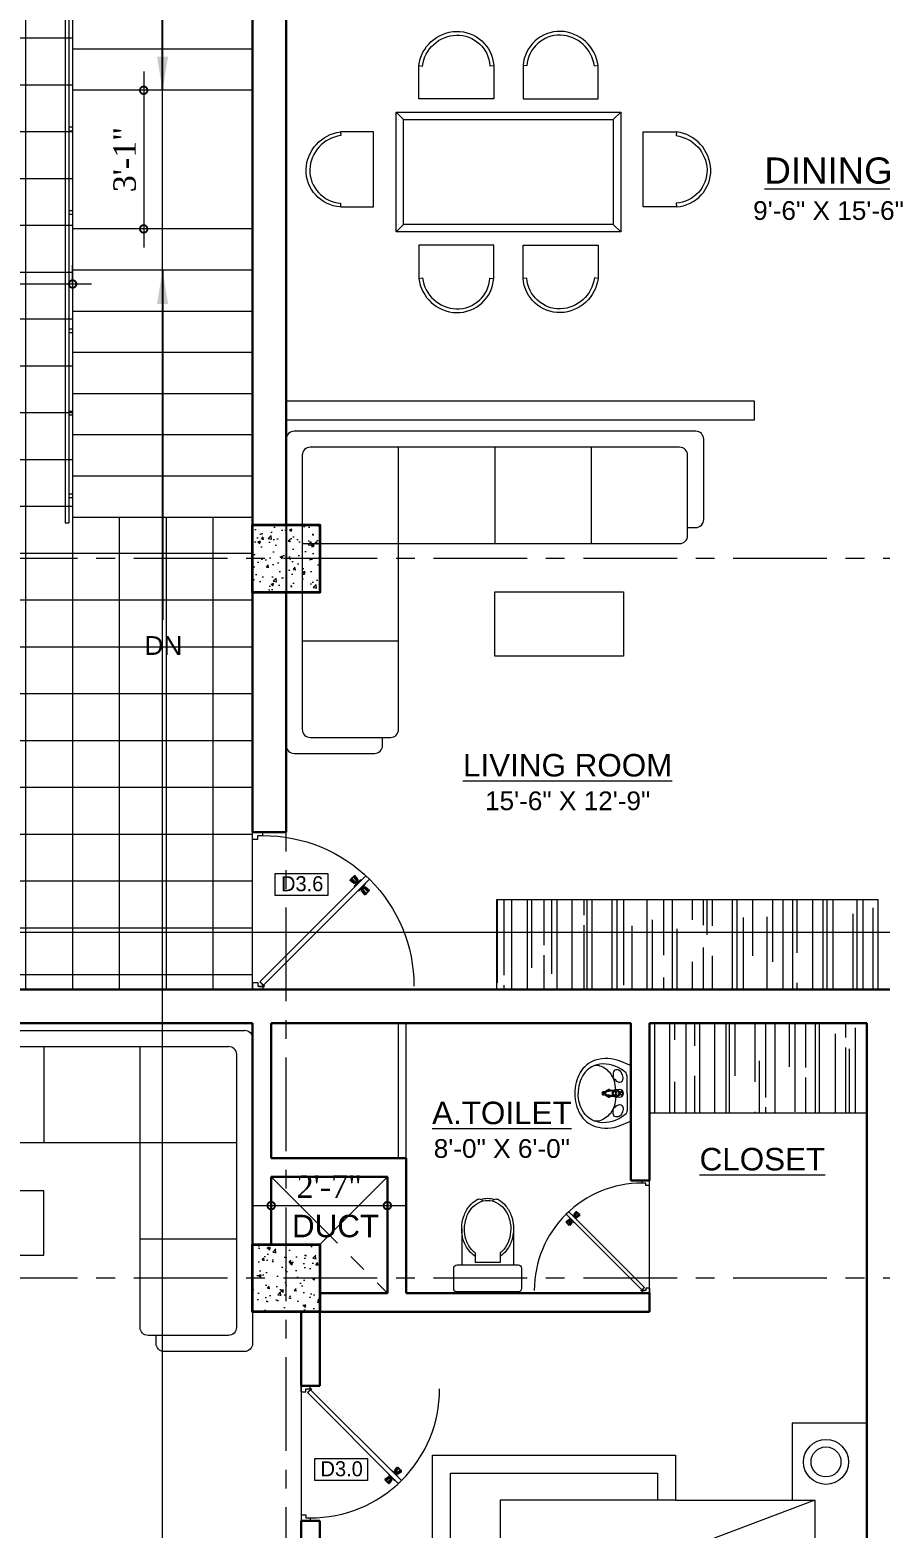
# Model space of a CAD drawing. Header units: inches. Extents: x 5223 to 201172, y -52570 to -12314.
# Drawn here: x 200140.9 to 200367.8, y -51947.7 to -51547.9 of the extents above; entities that cross this region are included whole.
import ezdxf

# ---------------------------------------------------------------- set-up
doc = ezdxf.new("R2010")
doc.units = ezdxf.units.IN
doc.header["$LTSCALE"] = 20
doc.header["$MEASUREMENT"] = 0
doc.header["$PDMODE"] = 98
doc.linetypes.add('CENTER', pattern=[2, 1.25, -0.25, 0.25, -0.25])
for name, color, linetype, lineweight in [('A FURNITURE', 43, 'Continuous', 5), ('CL', 252, 'CENTER', 5), ('column', 1, 'Continuous', 35), ('D-DIM', 5, 'Continuous', 13), ('Dim', 7, 'Continuous', 9), ('Dimention', 77, 'Continuous', 9), ('door', 103, 'Continuous', 9), ('ELE 0.9', 252, 'Continuous', 9), ('FIXT', 34, 'Continuous', 5), ('fur', 44, 'Continuous', 5), ('FURNI', 24, 'Continuous', 5), ('furniture', 32, 'Continuous', 5), ('ha', 253, 'Continuous', 5), ('hatch tile', 253, 'Continuous', 0), ('Hatrch', 8, 'Continuous', 0), ('PUERTAS', 7, 'Continuous', 13), ('railings', 153, 'Continuous', 9), ('stairs', 6, 'Continuous', 9), ('T-TEXT', 7, 'Continuous', 13), ('text', 247, 'Continuous', 13), ('Wall', 7, 'Continuous', 30), ('window', 150, 'Continuous', 13)]:
    doc.layers.add(name, color=color, linetype=linetype, lineweight=lineweight)
doc.styles.add('ARIAL', font='romans.shx')
doc.styles.get("Standard").update_dxf_attribs({"font": 'ARIALN.TTF'})
doc.styles.add('Times', font='times.ttf')
doc.dimstyles.new('D100', dxfattribs={"dimtxt": 8, "dimasz": 9, "dimexe": 5, "dimexo": 5, "dimgap": 2, "dimtad": 1, "dimdec": 0, "dimzin": 3, "dimdsep": 46, "dimlunit": 4, "dimtxsty": 'Times', "dimblk": 'DOTSMALL', "dimcen": 0.09, "dimdle": 5, "dimaunit": 1, "dimadec": 3, "dimazin": 0, "dimtfac": 1, "dimtdec": 0, "dimtix": 1, "dimtofl": 0, "dimtmove": 1, "dimatfit": 0, "dimfxl": 1, "dimtolj": 1, "dimtzin": 0, "dimarcsym": 0})
doc.dimstyles.get("Standard").update_dxf_attribs({"dimtxt": 12, "dimasz": 9, "dimexe": 6, "dimexo": 12, "dimgap": 0.09, "dimtad": 0, "dimdec": 0, "dimzin": 0, "dimdsep": 46, "dimlunit": 4, "dimtxsty": 'Standard', "dimcen": 3, "dimadec": 0, "dimazin": 0, "dimtfac": 1, "dimtdec": 0, "dimtofl": 0, "dimtmove": 0, "dimatfit": 3, "dimfxl": 1, "dimtolj": 1, "dimtzin": 0, "dimarcsym": 0})

# ---------------------------------------------------------------- blocks, each defined once
blk = doc.blocks.new('COL')
at = {"layer": 'ELE 0.9'}
h = blk.add_hatch(dxfattribs=at)
h.set_pattern_fill('AR-CONC', color=256, style=0)
h.set_pattern_definition([(50, (0, 0), (7.17260183, -0.62752135), [0.75, -8.25]), (355, (0, 0), (-1.38751334, 7.52192134), [0.6, -6.6]), (100.4514, (0.598, -0.052), (5.78509382, 6.89439542), [0.6374019, -7.01142112]), (46.1842, (0, 2), (10.6724105, -1.65519014), [1.125, -12.375]), (96.6356, (0.889, 1.862), (9.34662706, 9.7411787), [0.9561029, -10.51713]), (351.1842, (0, 2), (9.34661945, 9.741186), [0.9, -9.9]), (21, (1, 1.5), (5.96907052, -4.0261889), [0.75, -8.25]), (326, (1, 1.5), (2.43315332, 7.25150045), [0.6, -6.6]), (71.4514, (1.4974, 1.1645), (8.4022263, 3.22530497), [0.6374019, -7.01142112]), (37.5, (0, 0), (0.121598553, 3.32893854), [0, -6.52, 0, -6.7, 0, -6.625]), (7.5, (0, 0), (2.630695374, 3.94411712), [0, -3.82, 0, -6.37, 0, -2.525]), (327.5, (-2.23, 0), (5.33822436, -0.225548717), [0, -2.5, 0, -7.8, 0, -10.35]), (317.5, (-3.23, 0), (5.8318617, 1.00104982), [0, -3.25, 0, -5.18, 0, -7.35])])
h.paths.add_polyline_path([(151149.68, -27522.26), (151149.68, -27540.26), (151167.68, -27540.26), (151167.68, -27522.26)])
at = {"layer": 'column'}
blk.add_lwpolyline([(151149.68, -27522.26), (151167.68, -27522.26), (151167.68, -27540.26)], dxfattribs=at)
blk.add_lwpolyline([(151149.68, -27522.26), (151167.68, -27522.26), (151167.68, -27540.26), (151149.68, -27540.26)], close=True, dxfattribs=at)
blk = doc.blocks.new('2ft6in')
at = {"layer": 'PUERTAS', "color": 8}
for p, q in [((18.81, 20.78), (18.04, 21.4)), ((18.86, 20.83), (18.08, 21.46)), ((18.95, 20.92), (18.2, 21.58)), ((18.44, 21.9), (18.31, 21.77)), ((19.07, 21.03), (18.34, 21.72)), ((18.44, 21.9), (18.56, 22.02)), ((18.58, 22.01), (18.56, 22.02)), ((19.3, 21.26), (18.61, 22)), ((19.42, 21.38), (18.75, 22.14)), ((19.51, 21.48), (18.88, 22.26)), ((18.91, 20.27), (19.19, 20.69)), ((19.55, 21.53), (18.93, 22.3)), ((19.13, 20.8), (19.03, 20.9)), ((19.15, 20.82), (19.05, 20.92)), ((19.09, 20.44), (19.25, 20.76)), ((19.19, 20.87), (19.1, 20.96)), ((19.25, 20.93), (19.16, 21.02)), ((19.28, 20.63), (19.32, 20.83)), ((19.4, 21.08), (19.31, 21.17)), ((19.47, 21.15), (19.38, 21.24)), ((19.43, 20.78), (19.4, 20.9)), ((19.51, 21.19), (19.42, 21.28)), ((19.55, 20.91), (19.43, 20.94)), ((19.53, 21.21), (19.44, 21.3)), ((19.7, 21.06), (19.51, 21.01)), ((19.89, 21.24), (19.58, 21.08)), ((20.07, 21.42), (19.64, 21.15)), ((20.21, 20), (20.33, 19.97)), ((20.33, 20.13), (20.36, 20.01)), ((20.48, 20.28), (20.44, 20.08)), ((20.67, 20.47), (20.51, 20.15)), ((20.85, 20.64), (20.57, 20.22)), ((20.57, 20.04), (20.66, 19.95)), ((20.61, 20.09), (20.7, 19.99)), ((20.63, 20.11), (20.72, 20.01)), ((20.81, 19.99), (21.56, 19.33)), ((20.9, 20.08), (21.68, 19.45)), ((20.95, 20.13), (21.72, 19.51)), ((19.69, 19.49), (20.12, 19.76)), ((19.87, 19.67), (20.18, 19.83)), ((20.06, 19.85), (20.25, 19.9)), ((20.21, 19.38), (20.83, 18.61)), ((20.23, 19.7), (20.32, 19.61)), ((20.25, 19.72), (20.34, 19.63)), ((20.25, 19.43), (20.88, 18.65)), ((20.29, 19.76), (20.38, 19.67)), ((20.34, 19.53), (21, 18.77)), ((20.36, 19.83), (20.45, 19.74)), ((20.46, 19.64), (21.14, 18.91)), ((20.5, 19.98), (20.6, 19.89)), ((20.69, 19.87), (21.42, 19.19)), ((21.32, 19.01), (21.2, 18.89)), ((21.32, 19.01), (21.44, 19.14)), ((21.43, 19.15), (21.44, 19.14)), ((0, 0), (30, 0))]:
    blk.add_line(p, q, dxfattribs=at)
at = {"layer": 'PUERTAS', "color": 1}
for p, q in [((18.06, 21.44), (18.48, 21.86)), ((18.74, 20.79), (18.06, 21.34)), ((18.08, 21.51), (18.45, 21.88)), ((18.11, 21.49), (18.08, 21.51)), ((18.82, 22.25), (18.45, 21.88)), ((18.9, 22.28), (18.48, 21.86)), ((18.84, 22.23), (18.82, 22.25)), ((18.83, 20.8), (19.18, 21.15)), ((18.84, 20.21), (19.1, 20.6)), ((18.85, 20.11), (18.84, 20.12)), ((18.92, 20.89), (18.93, 20.88)), ((19.54, 21.59), (18.99, 22.27)), ((19.02, 20.88), (19.24, 21.1)), ((19.12, 20.8), (19.03, 20.89)), ((19.1, 20.7), (19.11, 20.69)), ((19.1, 20.6), (19.1, 20.6)), ((19.11, 20.79), (19.33, 21.01)), ((19.54, 21.5), (19.18, 21.15)), ((19.45, 21.31), (19.24, 21.1)), ((19.55, 21.22), (19.33, 21.01)), ((19.45, 21.41), (19.45, 21.41)), ((19.54, 21.22), (19.45, 21.31)), ((19.64, 21.23), (19.64, 21.23)), ((19.74, 21.24), (19.73, 21.23)), ((20.12, 21.49), (19.74, 21.24)), ((20.22, 21.48), (20.22, 21.49)), ((20.65, 20.12), (20.43, 19.9)), ((20.74, 20.03), (20.52, 19.81)), ((20.93, 20.11), (20.57, 19.76)), ((20.64, 20.11), (20.73, 20.02)), ((20.66, 20.31), (20.65, 20.31)), ((20.65, 20.21), (20.65, 20.22)), ((20.91, 20.7), (20.66, 20.31)), ((20.84, 20.02), (20.83, 20.03)), ((20.91, 20.8), (20.91, 20.79)), ((21.02, 20.12), (21.7, 19.57)), ((19.53, 19.43), (19.54, 19.42)), ((19.64, 19.42), (20.02, 19.67)), ((20.02, 19.67), (20.03, 19.68)), ((20.12, 19.68), (20.12, 19.68)), ((20.21, 19.69), (20.43, 19.9)), ((20.22, 19.41), (20.57, 19.76)), ((20.22, 19.69), (20.31, 19.6)), ((20.22, 19.32), (20.76, 18.64)), ((20.31, 19.6), (20.52, 19.81)), ((20.31, 19.5), (20.31, 19.5)), ((20.86, 18.63), (21.28, 19.05)), ((20.91, 18.68), (20.94, 18.66)), ((20.94, 18.66), (21.31, 19.03)), ((21.7, 19.47), (21.28, 19.05)), ((21.67, 19.4), (21.31, 19.03)), ((21.65, 19.42), (21.67, 19.4))]:
    blk.add_line(p, q, dxfattribs=at)
at = {"layer": 'PUERTAS', "color": 2}
for p, q in [((18.33, 21.76), (18.31, 21.77)), ((21.71, 21.6), (21.02, 22.28)), ((21.18, 18.9), (21.2, 18.89))]:
    blk.add_line(p, q, dxfattribs=at)
at = {"layer": 'PUERTAS', "color": 1}
for centre, start, end in [((18.78, 20.84), 231.0764, 315), ((18.89, 20.16), 135, 225), ((18.94, 22.23), 38.9236, 135), ((18.97, 20.93), 225, 315), ((19.16, 20.74), 135, 219.7428), ((19.06, 20.65), 315, 39.7428), ((19.4, 21.36), 315, 45), ((19.49, 21.55), 315, 38.9236), ((19.6, 21.18), 50.2572, 135), ((19.68, 21.28), 230.2572, 315), ((20.17, 21.44), 45, 135), ((20.7, 20.26), 135, 219.7428), ((20.6, 20.17), 315, 39.7428), ((20.78, 19.98), 45, 135), ((20.87, 20.75), 315, 45), ((20.98, 20.07), 51.0764, 135), ((19.59, 19.47), 225, 315), ((20.07, 19.63), 50.2572, 135), ((20.16, 19.73), 230.2572, 315), ((20.27, 19.36), 135, 218.9236), ((20.35, 19.55), 135, 225), ((20.82, 18.68), 218.9236, 315), ((21.65, 19.52), 315, 51.0764)]:
    blk.add_arc(centre, 0.0667, start, end, dxfattribs=at)
at = {"layer": 'window'}
for p, q in [((0.84, 2.1), (21.02, 22.28)), ((21.71, 21.6), (1.47, 1.37)), ((0, 2), (0, 0)), ((0.6, 2), (0, 2)), ((1.33, 0), (0, 0)), ((0.6, 1.26), (0.6, 2.04)), ((0.67, 1.26), (0.6, 1.26)), ((0.67, 1.26), (0.67, 2.01)), ((0.67, 1), (0.67, 1.26)), ((1.33, 1), (0.67, 1)), ((1.31, 1.53), (0.79, 2.06)), ((1.36, 1.58), (0.81, 2.12)), ((1.36, 1.58), (1.31, 1.53)), ((1.47, 1.37), (1.31, 1.53)), ((1.33, 0), (1.33, 1)), ((28.67, 0), (28.67, 1)), ((28.67, 1), (29.33, 1)), ((28.67, 0), (30, 0)), ((29.33, 1), (29.33, 2)), ((29.33, 2), (30, 2)), ((30, 0), (30, 2))]:
    blk.add_line(p, q, dxfattribs=at)
for radius in [0.129, 0.0627]:
    blk.add_circle((0.68, 2.14), radius, dxfattribs=at)
blk.add_arc((0.68, 2.14), 28.65, 359.7285, 90.0333, dxfattribs=at)
blk = doc.blocks.new('*U14')
at = {"color": 3}
blk.add_blockref('2ft6in', (0, 0), dxfattribs=at)
blk = doc.blocks.new('*U21')
at = {"layer": 'PUERTAS', "color": 2}
for p, q in [((1.17, 2.94), (29.43, 31.2)), ((30.39, 30.24), (2.06, 1.92)), ((25.66, 30.46), (25.64, 30.48)), ((30.39, 30.24), (29.43, 31.2)), ((29.65, 26.47), (29.67, 26.45)), ((0, 2.8), (0, 0)), ((0.84, 2.8), (0, 2.8)), ((1.87, 0), (0, 0)), ((0.84, 1.77), (0.84, 2.85)), ((0.93, 1.77), (0.84, 1.77)), ((0.93, 1.77), (0.93, 2.81)), ((0.93, 1.4), (0.93, 1.77)), ((1.87, 1.4), (0.93, 1.4)), ((1.84, 2.14), (1.1, 2.88)), ((1.9, 2.21), (1.14, 2.97)), ((1.9, 2.21), (1.84, 2.14)), ((2.06, 1.92), (1.84, 2.14)), ((1.87, 0), (1.87, 1.4)), ((40.13, 0), (40.13, 1.4)), ((40.13, 1.4), (41.07, 1.4)), ((40.13, 0), (42, 0)), ((41.07, 1.4), (41.07, 2.8)), ((41.07, 2.8), (42, 2.8)), ((42, 0), (42, 2.8))]:
    blk.add_line(p, q, dxfattribs=at)
at = {"layer": 'PUERTAS', "color": 8}
for p, q in [((26.33, 29.09), (25.25, 29.96)), ((26.4, 29.16), (25.31, 30.04)), ((26.53, 29.29), (25.48, 30.21)), ((25.81, 30.65), (25.64, 30.48)), ((26.69, 29.45), (25.67, 30.41)), ((25.81, 30.65), (25.99, 30.83)), ((26.01, 30.81), (25.99, 30.83)), ((27.02, 29.77), (26.06, 30.79)), ((27.18, 29.94), (26.26, 30.99)), ((27.31, 30.07), (26.43, 31.16)), ((26.48, 28.37), (26.86, 28.97)), ((27.37, 30.14), (26.5, 31.21)), ((26.78, 29.12), (26.65, 29.25)), ((26.8, 29.15), (26.67, 29.28)), ((26.72, 28.62), (26.95, 29.06)), ((26.86, 29.21), (26.73, 29.34)), ((26.96, 29.3), (26.83, 29.43)), ((26.99, 28.89), (27.05, 29.16)), ((27.16, 29.51), (27.03, 29.64)), ((27.26, 29.6), (27.13, 29.73)), ((27.2, 29.09), (27.15, 29.26)), ((27.32, 29.66), (27.18, 29.79)), ((27.37, 29.27), (27.2, 29.31)), ((27.34, 29.69), (27.21, 29.82)), ((27.58, 29.48), (27.31, 29.42)), ((27.84, 29.74), (27.41, 29.52)), ((28.09, 29.99), (27.5, 29.61)), ((28.29, 28), (28.46, 27.96)), ((28.46, 28.18), (28.51, 28.01)), ((28.67, 28.39), (28.61, 28.12)), ((28.94, 28.65), (28.71, 28.21)), ((29.18, 28.9), (28.8, 28.3)), ((28.8, 28.06), (28.93, 27.93)), ((28.86, 28.12), (28.99, 27.99)), ((28.88, 28.15), (29.01, 28.02)), ((29.13, 27.99), (30.18, 27.06)), ((29.26, 28.12), (30.35, 27.23)), ((29.33, 28.18), (30.41, 27.31)), ((27.57, 27.28), (28.17, 27.67)), ((27.82, 27.53), (28.25, 27.76)), ((28.08, 27.79), (28.35, 27.86)), ((28.29, 27.14), (29.16, 26.06)), ((28.32, 27.58), (28.45, 27.45)), ((28.35, 27.61), (28.48, 27.48)), ((28.35, 27.21), (29.23, 26.11)), ((28.41, 27.67), (28.54, 27.54)), ((28.48, 27.34), (29.4, 26.28)), ((28.5, 27.76), (28.63, 27.63)), ((28.64, 27.5), (29.6, 26.48)), ((28.7, 27.97), (28.83, 27.84)), ((28.96, 27.82), (29.99, 26.87)), ((29.85, 26.62), (29.67, 26.45)), ((29.85, 26.62), (30.02, 26.79)), ((30, 26.81), (30.02, 26.79)), ((0, 0), (42, 0))]:
    blk.add_line(p, q, dxfattribs=at)
at = {"layer": 'PUERTAS', "color": 1}
for p, q in [((25.28, 30.01), (25.87, 30.6)), ((26.24, 29.11), (25.29, 29.88)), ((25.32, 30.12), (25.83, 30.63)), ((25.35, 30.09), (25.32, 30.12)), ((26.35, 31.15), (25.83, 30.63)), ((26.45, 31.19), (25.87, 30.6)), ((26.38, 31.12), (26.35, 31.15)), ((26.36, 29.12), (26.86, 29.61)), ((26.38, 28.3), (26.74, 28.84)), ((26.39, 28.15), (26.38, 28.16)), ((26.49, 29.24), (26.5, 29.24)), ((27.36, 30.23), (26.59, 31.18)), ((26.63, 29.24), (26.93, 29.54)), ((26.77, 29.11), (26.64, 29.24)), ((26.74, 28.84), (26.75, 28.84)), ((26.75, 29.1), (27.06, 29.41)), ((26.75, 28.97), (26.75, 28.97)), ((27.35, 30.11), (26.86, 29.61)), ((27.23, 29.84), (26.93, 29.54)), ((27.37, 29.71), (27.06, 29.41)), ((27.22, 29.98), (27.23, 29.97)), ((27.35, 29.7), (27.22, 29.83)), ((27.49, 29.72), (27.5, 29.72)), ((27.63, 29.73), (27.62, 29.72)), ((28.17, 30.09), (27.63, 29.73)), ((28.31, 30.08), (28.3, 30.09)), ((28.91, 28.17), (28.6, 27.87)), ((29.03, 28.04), (28.73, 27.74)), ((29.3, 28.16), (28.8, 27.66)), ((28.89, 28.16), (29.02, 28.03)), ((28.91, 28.3), (28.91, 28.3)), ((29.28, 28.98), (28.92, 28.44)), ((28.92, 28.44), (28.92, 28.43)), ((29.17, 28.03), (29.16, 28.04)), ((29.27, 29.12), (29.28, 29.11)), ((29.42, 28.16), (30.37, 27.4)), ((27.35, 27.2), (27.36, 27.19)), ((27.49, 27.19), (28.03, 27.54)), ((28.03, 27.54), (28.04, 27.55)), ((28.17, 27.55), (28.16, 27.56)), ((28.29, 27.56), (28.6, 27.87)), ((28.3, 27.04), (29.07, 26.09)), ((28.31, 27.17), (28.8, 27.66)), ((28.31, 27.57), (28.44, 27.44)), ((28.43, 27.43), (28.73, 27.74)), ((28.44, 27.3), (28.43, 27.3)), ((29.21, 26.09), (29.79, 26.67)), ((29.28, 26.16), (29.31, 26.12)), ((29.31, 26.12), (29.83, 26.64)), ((30.38, 27.26), (29.79, 26.67)), ((30.34, 27.15), (29.83, 26.64)), ((30.31, 27.19), (30.34, 27.15))]:
    blk.add_line(p, q, dxfattribs=at)
at = {"layer": 'PUERTAS', "color": 2}
for radius in [0.181, 0.0878]:
    blk.add_circle((0.96, 2.99), radius, dxfattribs=at)
at = {"layer": 'PUERTAS', "color": 8}
blk.add_arc((0.96, 2.99), 40.11, 359.7285, 90.0333, dxfattribs=at)
at = {"layer": 'PUERTAS', "color": 1}
for centre, start, end in [((26.3, 29.18), 231.0764, 315), ((26.45, 28.23), 135, 225), ((26.52, 31.12), 38.9236, 135), ((26.56, 29.3), 225, 315), ((26.82, 29.03), 135, 219.7428), ((26.68, 28.91), 315, 39.7428), ((27.16, 29.91), 315, 45), ((27.29, 30.17), 315, 38.9236), ((27.43, 29.65), 50.2572, 135), ((27.56, 29.79), 230.2572, 315), ((28.24, 30.02), 45, 135), ((28.98, 28.36), 135, 219.7428), ((28.84, 28.24), 315, 39.7428), ((29.1, 27.97), 45, 135), ((29.21, 29.04), 315, 45), ((29.37, 28.09), 51.0764, 135), ((27.42, 27.25), 225, 315), ((28.1, 27.49), 50.2572, 135), ((28.23, 27.63), 230.2572, 315), ((28.38, 27.1), 135, 218.9236), ((28.5, 27.37), 135, 225), ((29.14, 26.15), 218.9236, 315), ((30.31, 27.33), 315, 51.0764)]:
    blk.add_arc(centre, 0.0933, start, end, dxfattribs=at)
blk = doc.blocks.new('g.doi1600x2100')
for points in [[(821.9, -498.2), (1288.3, -498.2), (1290.1, 0), (-1290.1, 0), (-1290.1, -498.2), (-778.1, -498.2)], [(-778.1, -1278.2), (-778.1, -348.2), (17.9, -2448.2), (821.9, -348.2), (821.9, -1278.2)], [(-778.1, -348.2), (821.9, -348.2)], [(-778.1, -2448.2), (821.9, -2448.2)]]:
    blk.add_lwpolyline(points)
for points in [[(821.9, -1948.2), (821.9, -1278.2), (1121.9, -1278.2), (1121.9, -2898.2), (-1078.1, -2898.2), (-1078.1, -1278.2), (-778.1, -1278.2), (-778.1, -2448.2), (-453.1, -2448.2), (821.9, -2448.2)], [(821.9, -1948.2), (821.9, -1398.2), (1001.9, -1398.2), (1001.9, -2778.2), (-958.1, -2778.2), (-958.1, -1398.2), (-778.1, -1398.2), (-778.1, -2448.2), (821.9, -2448.2)]]:
    blk.add_lwpolyline(points, close=True)
for centre, radius in [((-1032.1, -273.2), 150), ((-1032.1, -273.2), 100), ((1067.9, -273.2), 150), ((1067.9, -273.2), 100)]:
    blk.add_circle(centre, radius)
blk = doc.blocks.new('TOILTK')
for p, q in [((8.98, 0), (-8.98, 0)), ((-9.98, -1), (-9.98, -6.99)), ((9.98, -6.99), (9.98, -1)), ((-8.98, -7.99), (8.98, -7.99)), ((-7.6, -18.64), (-7.6, -7.99)), ((3.7, -8.66), (-3.7, -8.66)), ((-3.7, -11.49), (-3.7, -8.66)), ((3.7, -11.49), (3.7, -8.66)), ((7.6, -18.64), (7.6, -7.99)), ((-3.25, -27.09), (-3.07, -27.19)), ((3.25, -27.09), (3.07, -27.19))]:
    blk.add_line(p, q)
for points in [[(-3.7, -10.49, 0.072335), (-5.38, -12.03, 0.089665), (-7.16, -15.27, 0.09785), (-7.6, -18.64, 0.081351), (-7, -22.31, 0.089665), (-5.38, -25.26, 0.095836), (-3.07, -27.19, 0.079312)], [(-3.7, -11.49, 0.055189), (-4.81, -12.59, 0.089411), (-6.41, -15.51, 0.097396), (-6.8, -18.54, 0.080942), (-6.26, -21.84, 0.089411), (-4.81, -24.49, 0.104746), (-2.53, -26.34, 0.118951), (0, -26.95, 0.118951), (2.53, -26.34, 0.104746), (4.81, -24.49, 0.089411), (6.26, -21.84, 0.080942), (6.8, -18.54, 0.080942), (6.26, -15.25, 0.089411), (4.81, -12.59, 0.055189), (3.7, -11.49, 0.118951)], [(3.25, -27.09, 0.089115), (5.38, -25.26, 0.089665), (7, -22.31, 0.081351), (7.6, -18.64, 0.081351), (7, -14.98, 0.089665), (5.38, -12.03, 0.072335), (3.7, -10.49, 0.118397)], [(-1.93, -27.21, 0.085299), (0, -27.55, 0.085299), (1.93, -27.21, 0.003669)]]:
    blk.add_lwpolyline(points, format="xyb")
for centre, radius, start, end in [((-8.98, -1), 1, 90, 180), ((8.98, -1), 1, 0, 90), ((-8.98, -6.99), 1, 180, 270), ((8.98, -6.99), 1, 270, 0), ((-2.48, -26.19), 1.16, 239.4682, 330.9911), ((2.48, -26.19), 1.16, 209.0089, 300.5318)]:
    blk.add_arc(centre, radius, start, end)
blk = doc.blocks.new('E')
at = {"layer": 'fur'}
for p, q in [((-50734.79, -225247.83), (-50734.79, -225247.24)), ((-50734.79, -225249.87), (-50734.79, -225249.26))]:
    blk.add_line(p, q, dxfattribs=at)
blk.add_lwpolyline([(-50724.63, -225248.55, -0.136997), (-50726.19, -225254.7, -0.186769), (-50730.71, -225258.35, -0.175283), (-50738.11, -225258.08), (-50740.91, -225256.94, -0.305773), (-50741.21, -225256.51), (-50741.21, -225248.55), (-50741.21, -225240.59, -0.305773), (-50740.91, -225240.16), (-50738.11, -225239.02, -0.175283), (-50730.71, -225238.75, -0.186769), (-50726.19, -225242.4, -0.136997)], format="xyb", close=True, dxfattribs=at)
for points in [[(-50740.17, -225248.55), (-50740.17, -225243.81, -0.123005), (-50739.85, -225242.51, -0.188998), (-50732.94, -225239.84, -0.253182), (-50727.17, -225243, -0.15566), (-50725.67, -225248.55, -0.992442)], [(-50736.13, -225244.33), (-50736.39, -225244.24, -0.109697), (-50737.32, -225245.07, -0.323693), (-50738.63, -225244.92, -0.126322), (-50738.92, -225244.49, -0.134788), (-50738.96, -225243.82, -0.061666), (-50738.47, -225242.39, -0.216659), (-50737.53, -225241.62, -0.086919), (-50736.79, -225241.55, -0.280276), (-50736.19, -225241.99, -0.116579), (-50736.01, -225243.06, -0.023936), (-50736.09, -225243.75), (-50735.89, -225243.78)], [(-50736.78, -225247.54, -0.063766), (-50736.26, -225244.68, -0.149285), (-50734.03, -225241.47, -0.091017), (-50732.07, -225240.44, -0.13567), (-50730.3, -225240.38, 11.129076)], [(-50733.31, -225249), (-50733.76, -225249.07, -0.090943), (-50733.99, -225249.15), (-50735.55, -225249.37), (-50736.79, -225249.56), (-50737.97, -225249.68, -0.413838), (-50739.07, -225248.55, -0.413838), (-50737.97, -225247.42), (-50736.79, -225247.53), (-50735.55, -225247.72), (-50733.99, -225247.95, -0.090943), (-50733.76, -225248.02), (-50733.31, -225248.1, -0.482882)], [(-50736.79, -225247.53, 0.462811), (-50737.95, -225248.55, 0.462811), (-50736.79, -225249.56)], [(-50736.87, -225247.72, 0.414214), (-50737.65, -225248.55, 0.685598)], [(-50736.87, -225247.72), (-50734.11, -225248.1, -0.389882), (-50733.73, -225248.55, -1.391857)], [(-50733.76, -225249.07, 0.245866), (-50733.39, -225248.55, 0.245866), (-50733.76, -225248.02)], [(-50733.31, -225248.1), (-50733.03, -225248.13, -0.409667), (-50732.65, -225248.55, -0.409667), (-50733.03, -225248.96), (-50733.31, -225249)], [(-50733.31, -225248.1, -0.389882), (-50732.93, -225248.55, -0.230616), (-50733.08, -225248.9, -0.146126), (-50733.31, -225249)], [(-50740.17, -225248.55), (-50740.17, -225253.29, 0.123005), (-50739.85, -225254.59, 0.188998), (-50732.94, -225257.26, 0.253182), (-50727.17, -225254.1, 0.15566), (-50725.67, -225248.55, 0.992442)], [(-50736.13, -225252.76), (-50736.39, -225252.86, 0.109697), (-50737.32, -225252.03, 0.323693), (-50738.63, -225252.18, 0.126322), (-50738.92, -225252.61, 0.134788), (-50738.96, -225253.28, 0.061666), (-50738.47, -225254.71, 0.216659), (-50737.53, -225255.48, 0.086919), (-50736.79, -225255.55, 0.280276), (-50736.19, -225255.11, 0.116579), (-50736.01, -225254.04, 0.023936), (-50736.09, -225253.35), (-50735.89, -225253.32)], [(-50736.87, -225249.37, -0.414214), (-50737.65, -225248.55, -0.685598)], [(-50736.87, -225249.37), (-50734.11, -225249, 0.389882), (-50733.73, -225248.55, 1.391857)], [(-50736.78, -225249.56, 0.06387), (-50736.26, -225252.41, 0.149285), (-50734.03, -225255.63, 0.091017), (-50732.07, -225256.66, 0.13567), (-50730.3, -225256.72, -11.129076)]]:
    blk.add_lwpolyline(points, format="xyb", dxfattribs=at)
for centre, radius in [((-50738.5, -225248.55), 0.535), ((-50738.5, -225248.55), 0.334), ((-50736.38, -225248.55), 0.713), ((-50736.38, -225248.55), 0.45)]:
    blk.add_circle(centre, radius, dxfattribs=at)
for radius, start, end in [(1.12, 29.8074, 132.4144), (0.844, 49.5633, 114.0223), (1.12, 226.7931, 331.1319), (0.844, 244.4623, 311.9521)]:
    blk.add_arc((-50734.79, -225248.55), radius, start, end, dxfattribs=at)
blk = doc.blocks.new('bo salon14')
for p, q in [((-1112, 1557), (-2281, 1557)), ((501, 1557), (-1557, 1557)), ((-2336, 1502), (-2336, -612)), ((556, 946), (556, 1502)), ((-2225, 1391), (-2225, -501)), ((-1112, 1446), (-2169, 1446)), ((-1558, -501), (-1558, 1446)), ((389, 1446), (-1446, 1446)), ((-890, 1446), (-890, 779)), ((-222, 1446), (-222, 779)), ((445, 834), (445, 1391)), ((445, 890), (501, 890)), ((-2225, 779), (-1558, 779)), ((-2225, 779), (389, 779)), ((-890, 445), (0, 445)), ((-890, 0), (-890, 445)), ((0, 445), (0, 0)), ((-2225, 111), (-1558, 111)), ((0, 0), (-890, 0)), ((-2169, -556), (-1613, -556)), ((-1669, -612), (-1669, -556)), ((-2281, -667), (-1724, -667))]:
    blk.add_line(p, q)
for centre, start, end in [((-2281, 1502), 90, 180), ((501, 1502), 0, 90), ((-2169, 1391), 90, 180), ((389, 1391), 0, 90), ((501, 946), 270, 0), ((389, 834), 270, 0), ((-2169, -501), 180, 270), ((-1613, -501), 270, 0), ((-2281, -612), 180, 270), ((-1724, -612), 270, 0)]:
    blk.add_arc(centre, 55.6, start, end)
blk = doc.blocks.new('_DotSmall')
at = {"layer": 'Dimention', "color": 0, "const_width": 0.5}
blk.add_lwpolyline([(-0.0625, 0, 1), (0.0625, 0, 1)], format="xyb", close=True, dxfattribs=at)
blk = doc.blocks.new('*D52')
at = {"layer": 'Defpoints', "color": 0, "transparency": 16777216}
for p in [(200205.31, -51853.96), (200236.31, -51853.96), (200236.31, -51861.63)]:
    blk.add_point(p, dxfattribs=at)
at = {"layer": 'Dim', "color": 0, "lineweight": 5, "transparency": 16777216}
for p, q in [((200205.31, -51858.96), (200205.31, -51866.63)), ((200236.31, -51858.96), (200236.31, -51866.63)), ((200200.31, -51861.63), (200241.31, -51861.63))]:
    blk.add_line(p, q, dxfattribs=at)
at = {"layer": 'Dim', "color": 0, "lineweight": 5, "transparency": 16777216, "xscale": 4, "yscale": 4, "zscale": 4, "rotation": 180}
blk.add_blockref('_DotSmall', (200205.31, -51861.63), dxfattribs=at)
at = {"layer": 'Dim', "color": 0, "lineweight": 5, "transparency": 16777216, "xscale": 4, "yscale": 4, "zscale": 4}
blk.add_blockref('_DotSmall', (200236.31, -51861.63), dxfattribs=at)
at = {"layer": 'Dim', "color": 0, "transparency": 16777216, "insert": (200220.81, -51856.57), "char_height": 6, "attachment_point": 5, "style": 'Times'}
blk.add_mtext('\\A1;2\'-7"', dxfattribs=at)
blk = doc.blocks.new('ban6c 800x1500')
for p, q in [((-388, 2100.3), (-338, 2050.3)), ((412, 2100.3), (362, 2050.3)), ((-388, 600.3), (-338, 650.3)), ((412, 600.3), (362, 650.3))]:
    blk.add_line(p, q)
for points in [[(244.7, 2471.9, 0.400825), (-5.3, 2700.5, 0.365678), (-255.3, 2471.9)], [(-697.8, 1948.5), (-694.6, 1923.7, 0.365407), (-901.5, 1697.7, 0.400527), (-696.1, 1473.4), (-697.8, 1448.5)], [(721.7, 1948.5), (718.5, 1923.7, -0.365407), (925.4, 1697.7, -0.400527), (720, 1473.4), (721.7, 1448.5)], [(-697.8, 752.1), (-694.6, 776.9, -0.365407), (-901.5, 1002.9, -0.400527), (-696.1, 1227.2), (-697.8, 1252.1)], [(721.7, 752.1), (718.5, 776.9, 0.365407), (925.4, 1002.9, 0.400527), (720, 1227.2), (721.7, 1252.1)], [(244.7, 228.7, -0.400825), (-5.3, 0.1, -0.365678), (-255.3, 228.7)]]:
    blk.add_lwpolyline(points, format="xyb")
for points in [[(-4.5, 2675.5, -0.400527), (219.8, 2470.2), (244.7, 2471.9), (244.7, 2250.3), (-255.3, 2250.3), (-255.3, 2471.9), (-230.5, 2468.6, -0.365407)], [(-926.4, 1698.5, 0.400825), (-697.8, 1448.5), (-476.2, 1448.5), (-476.2, 1948.5), (-697.8, 1948.5, 0.365678)], [(950.4, 1698.5, -0.400825), (721.7, 1448.5), (500.2, 1448.5), (500.2, 1948.5), (721.7, 1948.5, -0.365678)], [(-926.4, 1002.1, -0.400825), (-697.8, 1252.1), (-476.2, 1252.1), (-476.2, 752.1), (-697.8, 752.1, -0.365678)], [(950.4, 1002.1, 0.400825), (721.7, 1252.1), (500.2, 1252.1), (500.2, 752.1), (721.7, 752.1, 0.365678)], [(-4.5, 25, 0.400527), (219.8, 230.4), (244.7, 228.7), (244.7, 450.3), (-255.3, 450.3), (-255.3, 228.7), (-230.5, 231.9, 0.365407)]]:
    blk.add_lwpolyline(points, format="xyb", close=True)
for points in [[(-388, 600.3), (-388, 2100.3), (412, 2100.3), (412, 600.3)], [(-338, 650.3), (-338, 2050.3), (362, 2050.3), (362, 650.3)]]:
    blk.add_lwpolyline(points, close=True)
blk = doc.blocks.new('*D53')
at = {"layer": 'Defpoints', "color": 0, "transparency": 16777216}
for p in [(200176.31, -51563.96), (200171.27, -51600.96), (200176.31, -51600.96)]:
    blk.add_point(p, dxfattribs=at)
at = {"layer": 'Dim', "color": 0, "lineweight": 5, "transparency": 16777216}
for p, q in [((200171.27, -51558.96), (200171.27, -51605.96)), ((200171.31, -51563.96), (200166.27, -51563.96)), ((200171.31, -51600.96), (200166.27, -51600.96))]:
    blk.add_line(p, q, dxfattribs=at)
at = {"layer": 'Dim', "color": 0, "lineweight": 5, "transparency": 16777216, "xscale": 4, "yscale": 4, "zscale": 4}
for p, rotation in [((200171.27, -51563.96), 90), ((200171.27, -51600.96), 270)]:
    blk.add_blockref('_DotSmall', p, dxfattribs=dict(at, rotation=rotation))
at = {"layer": 'Dim', "color": 0, "transparency": 16777216, "insert": (200166.21, -51582.46), "char_height": 6, "attachment_point": 5, "rotation": 90, "style": 'Times'}
blk.add_mtext('\\A1;3\'-1"', dxfattribs=at)
blk = doc.blocks.new('*D54')
at = {"layer": 'Defpoints', "color": 0, "transparency": 16777216}
for p in [(200152.31, -51615.66), (200096.31, -51620.21), (200152.31, -51620.21)]:
    blk.add_point(p, dxfattribs=at)
at = {"layer": 'Dim', "color": 0, "lineweight": 5, "transparency": 16777216}
for p, q in [((200096.31, -51615.66), (200096.31, -51610.66)), ((200152.31, -51615.66), (200152.31, -51610.66)), ((200091.31, -51615.66), (200157.31, -51615.66))]:
    blk.add_line(p, q, dxfattribs=at)
at = {"layer": 'Dim', "color": 0, "lineweight": 5, "transparency": 16777216, "xscale": 4, "yscale": 4, "zscale": 4, "rotation": 180}
blk.add_blockref('_DotSmall', (200096.31, -51615.66), dxfattribs=at)
at = {"layer": 'Dim', "color": 0, "lineweight": 5, "transparency": 16777216, "xscale": 4, "yscale": 4, "zscale": 4}
blk.add_blockref('_DotSmall', (200152.31, -51615.66), dxfattribs=at)
at = {"layer": 'Dim', "color": 0, "transparency": 16777216, "insert": (200124.31, -51610.61), "char_height": 6, "attachment_point": 5, "style": 'Times'}
blk.add_mtext('\\A1;4\'-8"', dxfattribs=at)
blk = doc.blocks.new('3ft')
at = {"layer": 'PUERTAS', "color": 8}
for p, q in [((22.57, 24.94), (21.65, 25.68)), ((22.63, 24.99), (21.69, 25.75)), ((22.74, 25.1), (21.84, 25.9)), ((22.13, 26.28), (21.98, 26.13)), ((22.88, 25.24), (22.01, 26.06)), ((22.13, 26.28), (22.27, 26.42)), ((22.29, 26.41), (22.27, 26.42)), ((23.16, 25.52), (22.34, 26.39)), ((23.3, 25.66), (22.5, 26.56)), ((23.41, 25.77), (22.65, 26.71)), ((22.69, 24.32), (23.02, 24.83)), ((23.46, 25.83), (22.72, 26.75)), ((22.95, 24.96), (22.84, 25.07)), ((22.98, 24.99), (22.86, 25.1)), ((23.03, 25.04), (22.91, 25.15)), ((22.91, 24.53), (23.1, 24.91)), ((23.11, 25.12), (22.99, 25.23)), ((23.13, 24.76), (23.18, 24.99)), ((23.28, 25.3), (23.17, 25.41)), ((23.36, 25.37), (23.25, 25.49)), ((23.31, 24.94), (23.28, 25.08)), ((23.41, 25.43), (23.3, 25.54)), ((23.46, 25.09), (23.32, 25.13)), ((23.44, 25.45), (23.33, 25.56)), ((23.64, 25.27), (23.41, 25.22)), ((23.87, 25.49), (23.49, 25.3)), ((24.08, 25.71), (23.57, 25.38)), ((24.25, 24), (24.39, 23.97)), ((24.4, 24.15), (24.43, 24.01)), ((24.58, 24.33), (24.52, 24.1)), ((24.8, 24.56), (24.61, 24.18)), ((25.02, 24.77), (24.68, 24.26)), ((24.68, 24.05), (24.79, 23.94)), ((24.73, 24.1), (24.85, 23.99)), ((24.76, 24.13), (24.87, 24.02)), ((24.97, 23.99), (25.87, 23.2)), ((25.08, 24.1), (26.02, 23.34)), ((25.14, 24.15), (26.06, 23.41)), ((23.63, 23.38), (24.14, 23.72)), ((23.84, 23.6), (24.22, 23.79)), ((24.07, 23.82), (24.3, 23.88)), ((24.25, 23.26), (24.99, 22.34)), ((24.27, 23.64), (24.38, 23.53)), ((24.3, 23.67), (24.41, 23.56)), ((24.3, 23.32), (25.06, 22.38)), ((24.35, 23.72), (24.46, 23.61)), ((24.41, 23.43), (25.2, 22.53)), ((24.43, 23.8), (24.54, 23.69)), ((24.55, 23.57), (25.37, 22.7)), ((24.6, 23.97), (24.72, 23.86)), ((24.83, 23.85), (25.7, 23.03)), ((25.58, 22.82), (25.43, 22.67)), ((25.58, 22.82), (25.73, 22.97)), ((25.72, 22.98), (25.73, 22.97)), ((0, 0), (36, 0))]:
    blk.add_line(p, q, dxfattribs=at)
at = {"layer": 'PUERTAS', "color": 1}
for p, q in [((21.67, 25.73), (22.17, 26.23)), ((22.49, 24.95), (21.67, 25.61)), ((21.7, 25.82), (22.14, 26.26)), ((21.73, 25.79), (21.7, 25.82)), ((22.58, 26.7), (22.14, 26.26)), ((22.67, 26.73), (22.17, 26.23)), ((22.61, 26.67), (22.58, 26.7)), ((22.6, 24.96), (23.02, 25.38)), ((22.61, 24.25), (22.92, 24.72)), ((22.62, 24.13), (22.61, 24.14)), ((22.7, 25.07), (22.71, 25.06)), ((23.45, 25.91), (22.79, 26.73)), ((22.82, 25.06), (23.08, 25.32)), ((22.94, 24.95), (22.83, 25.07)), ((22.92, 24.72), (22.92, 24.72)), ((22.93, 24.94), (23.19, 25.21)), ((22.93, 24.84), (22.93, 24.83)), ((23.44, 25.81), (23.02, 25.38)), ((23.34, 25.58), (23.08, 25.32)), ((23.46, 25.47), (23.19, 25.21)), ((23.33, 25.7), (23.34, 25.69)), ((23.45, 25.46), (23.33, 25.57)), ((23.57, 25.47), (23.57, 25.47)), ((24.15, 25.79), (23.68, 25.48)), ((23.68, 25.48), (23.68, 25.48)), ((24.27, 25.78), (24.26, 25.79)), ((24.78, 24.15), (24.51, 23.89)), ((24.89, 24.03), (24.63, 23.77)), ((25.11, 24.14), (24.69, 23.71)), ((24.77, 24.14), (24.88, 24.03)), ((24.79, 24.38), (24.78, 24.37)), ((24.78, 24.26), (24.78, 24.26)), ((25.1, 24.84), (24.79, 24.38)), ((25, 24.03), (25, 24.03)), ((25.09, 24.96), (25.1, 24.95)), ((25.22, 24.14), (26.03, 23.48)), ((23.44, 23.31), (23.45, 23.3)), ((23.56, 23.3), (24.03, 23.61)), ((24.03, 23.61), (24.03, 23.62)), ((24.14, 23.62), (24.14, 23.62)), ((24.25, 23.62), (24.51, 23.89)), ((24.26, 23.29), (24.69, 23.71)), ((24.26, 23.63), (24.37, 23.52)), ((24.26, 23.18), (24.92, 22.37)), ((24.37, 23.52), (24.63, 23.77)), ((24.37, 23.4), (24.37, 23.4)), ((25.04, 22.36), (25.54, 22.86)), ((25.1, 22.42), (25.13, 22.39)), ((25.13, 22.39), (25.57, 22.83)), ((26.04, 23.37), (25.54, 22.86)), ((26.01, 23.27), (25.57, 22.83)), ((25.98, 23.3), (26.01, 23.27))]:
    blk.add_line(p, q, dxfattribs=at)
at = {"layer": 'PUERTAS', "color": 2}
for p, q in [((21.99, 26.11), (21.98, 26.13)), ((26.05, 25.92), (25.23, 26.74)), ((25.42, 22.68), (25.43, 22.67))]:
    blk.add_line(p, q, dxfattribs=at)
at = {"layer": 'PUERTAS', "color": 1}
for centre, start, end in [((22.54, 25.01), 231.0764, 315), ((22.67, 24.2), 135, 225), ((22.73, 26.68), 38.9236, 135), ((22.77, 25.12), 225, 315), ((22.99, 24.89), 135, 219.7428), ((22.87, 24.78), 315, 39.7428), ((23.28, 25.63), 315, 45), ((23.39, 25.86), 315, 38.9236), ((23.51, 25.41), 50.2572, 135), ((23.62, 25.53), 230.2572, 315), ((24.2, 25.73), 45, 135), ((24.84, 24.31), 135, 219.7428), ((24.72, 24.21), 315, 39.7428), ((24.94, 23.98), 45, 135), ((25.04, 24.89), 315, 45), ((25.17, 24.08), 51.0764, 135), ((23.51, 23.36), 225, 315), ((24.09, 23.56), 50.2572, 135), ((24.2, 23.68), 230.2572, 315), ((24.32, 23.23), 135, 218.9236), ((24.42, 23.46), 135, 225), ((24.98, 22.42), 218.9236, 315), ((25.98, 23.42), 315, 51.0764)]:
    blk.add_arc(centre, 0.08, start, end, dxfattribs=at)
at = {"layer": 'window'}
for p, q in [((1.01, 2.52), (25.23, 26.74)), ((26.05, 25.92), (1.77, 1.64)), ((0, 2.4), (0, 0)), ((0.72, 2.4), (0, 2.4)), ((1.6, 0), (0, 0)), ((0.72, 1.52), (0.72, 2.44)), ((0.8, 1.52), (0.72, 1.52)), ((0.8, 1.52), (0.8, 2.41)), ((0.8, 1.2), (0.8, 1.52)), ((1.6, 1.2), (0.8, 1.2)), ((1.57, 1.84), (0.94, 2.47)), ((1.63, 1.89), (0.97, 2.55)), ((1.63, 1.89), (1.57, 1.84)), ((1.77, 1.64), (1.57, 1.84)), ((1.6, 0), (1.6, 1.2)), ((34.4, 0), (34.4, 1.2)), ((34.4, 1.2), (35.2, 1.2)), ((34.4, 0), (36, 0)), ((35.2, 1.2), (35.2, 2.4)), ((35.2, 2.4), (36, 2.4)), ((36, 0), (36, 2.4))]:
    blk.add_line(p, q, dxfattribs=at)
for radius in [0.155, 0.0752]:
    blk.add_circle((0.82, 2.56), radius, dxfattribs=at)
blk.add_arc((0.82, 2.56), 34.38, 359.7285, 90.0333, dxfattribs=at)
blk = doc.blocks.new('*U20')
at = {"color": 3, "xscale": -1}
blk.add_blockref('3ft', (42, 0), dxfattribs=at)

msp = doc.modelspace()

# ---------------------------------------------------------------- hatches: boundary and pattern name
at = {"layer": 'hatch tile'}
h = msp.add_hatch(dxfattribs=at)
h.set_pattern_fill('NET', color=256, scale=100, style=0)
h.set_pattern_definition([(7e-07, (3164.823, 0), (-1.5e-07, 12.5), []), (90.000001, (3164.823, 0), (-12.5, -1.5e-07), [])])
h.paths.add_polyline_path([(200087.31, -51803.96), (200087.31, -51788.61), (200014.31, -51788.61), (200014.31, -51795.96), (200014.31, -51803.96)])
h.paths.add_polyline_path([(200176.31, -51803.96), (200176.31, -51788.61), (200087.31, -51788.61), (200087.31, -51803.96)])
h.paths.add_polyline_path([(200176.31, -51788.61), (200176.31, -51803.96), (200200.31, -51803.96), (200200.31, -51788.61)])
h.paths.add_polyline_path([(200176.31, -51788.61), (200200.31, -51788.61), (200200.31, -51677.96), (200176.31, -51677.96)])
h.paths.add_polyline_path([(200200.31, -51401.26), (200176.31, -51401.25), (200176.31, -51464.39), (200200.31, -51464.96)])
h.paths.add_polyline_path([(200087.31, -51741.96), (200014.31, -51741.96), (200014.31, -51788.61), (200087.31, -51788.61)])
edge = h.paths.add_edge_path()
edge.add_line((200096.31, -51741.96), (200087.31, -51741.96))
edge.add_line((200087.31, -51741.96), (200087.31, -51788.61))
edge.add_line((200087.31, -51788.61), (200176.31, -51788.61))
edge.add_line((200176.31, -51788.61), (200176.31, -51677.96))
edge.add_line((200176.31, -51677.96), (200152.31, -51677.96))
edge.add_line((200152.31, -51677.96), (200152.31, -51475.96))
edge.add_arc((200152.16, -51469.89), 6.07, 88.6463, 271.3537, ccw=False)
edge.add_line((200152.31, -51463.83), (200176.31, -51464.39))
edge.add_line((200176.31, -51464.39), (200176.31, -51401.25))
edge.add_line((200176.31, -51401.25), (200144.31, -51401.25))
edge.add_line((200144.31, -51401.25), (200144.31, -51395.45))
edge.add_line((200144.31, -51395.45), (200096.31, -51395.45))
edge.add_line((200096.31, -51395.45), (200096.31, -51689.96))
edge.add_line((200096.31, -51689.96), (200096.31, -51741.96))
at = {"layer": 'Hatrch'}
h = msp.add_hatch(dxfattribs=at)
h.set_pattern_fill('AR-RROOF', color=256, scale=8, angle=90, style=0)
h.set_pattern_definition([(90.0000007, (12145.656, -7410.209), (-8.0000002, 17.5999999), [120, -16, 40, -8]), (90.000001, (12141.656, -7399.569), (-10.6399999, -8.00000013), [24, -2.64, 48, -6]), (90.0000007, (12138.856, -7406.209), (-5.36000051, 41.59999993), [64, -11.2, 32, -8])])
h.paths.add_polyline_path([(200265.54, -51779.96), (200265.54, -51803.96), (200367.31, -51803.96), (200367.31, -51779.96)])
h = msp.add_hatch(dxfattribs=at)
h.set_pattern_fill('AR-RROOF', color=256, scale=8, angle=90, style=0)
h.set_pattern_definition([(90.0000007, (12151.656, -7410.209), (-8.0000002, 17.5999999), [120, -16, 40, -8]), (90.000001, (12147.656, -7399.569), (-10.6399999, -8.00000013), [24, -2.64, 48, -6]), (90.0000007, (12144.856, -7406.209), (-5.36000051, 41.59999993), [64, -11.2, 32, -8])])
h.paths.add_polyline_path([(200306.31, -51812.96), (200306.31, -51836.96), (200364.31, -51836.96), (200364.31, -51812.96)])

# ---------------------------------------------------------------- linework, layer by layer
msp.add_line((200209.31, -51657.09), (200209.31, -51738.8))
at = {"layer": 'CL'}
for p, q in [((200209.29, -52287.1), (200209.29, -51212.26)), ((200713.63, -51688.96), (199441.36, -51688.96)), ((200205.31, -51853.96), (200236.31, -51884.96)), ((200218.31, -51871.96), (200236.31, -51853.96)), ((200713.63, -51880.96), (199441.36, -51880.96))]:
    msp.add_line(p, q, dxfattribs=at)
at = {"layer": 'D-DIM'}
for p, q in [((200176.31, -52320.15), (200176.31, -51176.7)), ((199413.66, -51788.61), (200765.01, -51788.61))]:
    msp.add_line(p, q, dxfattribs=at)
at = {"layer": 'ELE 0.9', "color": 1}
msp.add_lwpolyline([(200200.31, -51889.96), (200200.31, -51871.96), (200218.31, -51871.96), (200218.31, -51889.96), (200209.31, -51889.96)], close=True, dxfattribs=at)
at = {"layer": 'FIXT', "lineweight": 0}
for p, q in [((200239.31, -51848.96), (200239.31, -51812.96)), ((200241.31, -51848.96), (200241.31, -51812.96))]:
    msp.add_line(p, q, dxfattribs=at)
at = {"layer": 'FURNI'}
for p, q in [((200334.31, -51646.96), (200209.31, -51646.96)), ((200334.31, -51651.96), (200334.31, -51646.96)), ((200334.31, -51651.96), (200209.31, -51651.96))]:
    msp.add_line(p, q, dxfattribs=at)
at = {"layer": 'furniture'}
for p, q in [((200256.46, -51654.94), (200211.45, -51654.94)), ((200318.6, -51654.94), (200239.31, -51654.94)), ((200256.46, -51659.23), (200215.74, -51659.23)), ((200239.31, -51734.52), (200239.31, -51659.23)), ((200314.32, -51659.23), (200243.6, -51659.23)), ((200265.03, -51659.23), (200265.03, -51684.95)), ((200290.75, -51659.23), (200290.75, -51684.94)), ((200320.75, -51678.52), (200320.75, -51657.09)), ((200213.59, -51661.37), (200213.59, -51734.52)), ((200316.46, -51682.8), (200316.46, -51661.37)), ((200316.46, -51680.66), (200318.6, -51680.66)), ((200213.59, -51684.94), (200314.32, -51684.94)), ((200213.59, -51684.95), (200239.31, -51684.95)), ((200265.03, -51697.8), (200299.32, -51697.8)), ((200265.03, -51714.95), (200265.03, -51697.8)), ((200299.32, -51697.8), (200299.32, -51714.95)), ((200213.59, -51710.94), (200239.31, -51710.94)), ((200299.32, -51714.95), (200265.03, -51714.95)), ((200215.74, -51736.66), (200237.17, -51736.66)), ((200235.02, -51738.8), (200235.02, -51736.66)), ((200211.45, -51740.95), (200232.88, -51740.95)), ((200265.54, -51803.96), (200265.54, -51779.96)), ((200265.54, -51779.96), (200367.31, -51779.96)), ((200367.31, -51804.05), (200367.31, -51779.96)), ((200364.31, -51836.96), (200306.31, -51836.96))]:
    msp.add_line(p, q, dxfattribs=at)
for centre, start, end in [((200211.45, -51657.09), 90, 180), ((200318.6, -51657.09), 0, 90), ((200215.74, -51661.37), 90, 180), ((200314.32, -51661.37), 0, 90), ((200318.6, -51678.52), 270, 0), ((200314.32, -51682.8), 270, 0), ((200215.74, -51734.52), 180, 270), ((200237.17, -51734.52), 270, 0), ((200211.45, -51738.8), 180, 270), ((200232.88, -51738.8), 270, 0)]:
    msp.add_arc(centre, 2.14, start, end, dxfattribs=at)
at = {"layer": 'railings'}
for p, q in [((200150.31, -51475.96), (200150.31, -51679.4)), ((200151.31, -51475.96), (200151.31, -51679.4)), ((200151.31, -51573.76), (200152.31, -51573.76)), ((200151.31, -51574.76), (200152.31, -51574.76)), ((200151.31, -51596.02), (200152.31, -51596.02)), ((200151.31, -51597.02), (200152.31, -51597.02)), ((200151.31, -51627.62), (200152.31, -51627.62)), ((200151.31, -51628.62), (200152.31, -51628.62)), ((200151.31, -51649.62), (200152.31, -51649.62)), ((200151.31, -51650.62), (200152.31, -51650.62)), ((200151.31, -51671.62), (200152.31, -51671.62)), ((200151.31, -51672.62), (200152.31, -51672.62)), ((200150.31, -51679.4), (200151.31, -51679.4))]:
    msp.add_line(p, q, dxfattribs=at)
at = {"layer": 'stairs'}
for p, q in [((200152.31, -51475.96), (200152.31, -51677.96)), ((200200.31, -51552.96), (200152.31, -51552.96)), ((200200.31, -51563.96), (200152.31, -51563.96)), ((200200.31, -51600.96), (200152.31, -51600.96)), ((200200.31, -51611.96), (200152.31, -51611.96)), ((200200.31, -51622.96), (200152.31, -51622.96)), ((200200.31, -51633.96), (200152.31, -51633.96)), ((200200.31, -51644.96), (200152.31, -51644.96)), ((200200.31, -51655.96), (200152.31, -51655.96)), ((200200.31, -51666.96), (200152.31, -51666.96)), ((200200.31, -51677.96), (200152.31, -51677.96))]:
    msp.add_line(p, q, dxfattribs=at)
at = {"layer": 'T-TEXT', "lineweight": 9}
for points in [[(200220.43, -51778.85), (200206.37, -51778.85), (200206.37, -51772.96), (200220.43, -51772.96)], [(200230.97, -51935), (200216.91, -51935), (200216.91, -51929.11), (200230.97, -51929.11)]]:
    msp.add_lwpolyline(points, close=True, dxfattribs=at)
at = {"layer": 'Wall'}
for p, q in [((200200.31, -51535.34), (200200.31, -51679.96)), ((200209.31, -51535.34), (200209.31, -51679.96)), ((200200.31, -51697.96), (200200.31, -51761.96)), ((200209.31, -51697.96), (200218.31, -51697.96)), ((200209.31, -51697.96), (200209.31, -51761.96)), ((200209.31, -51761.96), (200200.31, -51761.96)), ((200200.31, -51803.96), (200056.31, -51803.96)), ((200373.31, -51803.96), (200200.31, -51803.96)), ((200200.31, -51812.96), (200056.31, -51812.96)), ((200200.31, -51812.96), (200200.31, -51871.96)), ((200301.31, -51812.96), (200205.31, -51812.96)), ((200205.31, -51812.96), (200205.31, -51848.96)), ((200301.31, -51812.96), (200301.31, -51854.96)), ((200364.31, -51812.96), (200306.31, -51812.96)), ((200306.31, -51812.96), (200306.31, -51854.96)), ((200364.31, -52070.96), (200364.31, -51812.96)), ((200205.31, -51848.96), (200241.31, -51848.96)), ((200241.31, -51848.96), (200241.31, -51884.96)), ((200205.31, -51853.96), (200205.31, -51871.96)), ((200205.31, -51853.96), (200236.31, -51853.96)), ((200236.31, -51853.96), (200236.31, -51884.96)), ((200301.31, -51854.96), (200306.31, -51854.96)), ((200218.31, -51884.96), (200236.31, -51884.96)), ((200241.31, -51884.96), (200306.31, -51884.96)), ((200306.31, -51884.96), (200306.31, -51889.96)), ((200213.31, -51889.96), (200213.31, -51909.76)), ((200218.31, -51889.96), (200306.31, -51889.96)), ((200218.31, -51889.96), (200218.31, -51909.76)), ((200364.31, -51896.96), (200364.31, -52070.96)), ((200213.31, -51909.76), (200218.31, -51909.76)), ((200213.31, -51945.76), (200213.31, -52070.96)), ((200213.31, -51945.76), (200218.31, -51945.76)), ((200218.31, -51945.76), (200218.31, -52070.96))]:
    msp.add_line(p, q, dxfattribs=at)

# ---------------------------------------------------------------- block references
at = {"layer": 'A FURNITURE'}
for name, p, xscale, yscale, zscale, rotation in [('E', (154634.17, 150892.03), -0.9000000000251022, 0.8999999999127795, 0.9, 7.031404258839302e-07), ('g.doi1600x2100', (200364.31, -51971.32), 0.03999999999359716, 0.03999999999359716, 0.03999999999359716, 270.0000007034878)]:
    msp.add_blockref(name, p, dxfattribs=dict(at, xscale=xscale, yscale=yscale, zscale=zscale, rotation=rotation))
at = {"layer": 'door', "xscale": -1}
for name, p, rotation in [('*U21', (200200.31, -51803.96), 270.0000007034357), ('*U20', (200213.31, -51951.76), 269.9999992965643)]:
    msp.add_blockref(name, p, dxfattribs=dict(at, rotation=rotation))
at = {"layer": 'door', "rotation": 90.00000070343567}
msp.add_blockref('*U14', (200306.31, -51884.96), dxfattribs=at)
at = {"layer": 'ELE 0.9', "rotation": 1.659189019570969e-07}
for p in [(49050.63, -24157.7), (49050.63, -24349.7)]:
    msp.add_blockref('COL', p, dxfattribs=at)
at = {"layer": 'FIXT', "lineweight": 0, "extrusion": (0, 0, -1), "xscale": 0.9075975166615621, "yscale": 0.9075975166615621, "zscale": -0.9075975167189404, "rotation": 180.0000078287246}
msp.add_blockref('TOILTK', (-200263.08, -51884.68), dxfattribs=at)
at = {"layer": 'furniture'}
for name, p, xscale, yscale, zscale, rotation in [('ban6c 800x1500', (200214.61, -51585.29), 0.04000000000814907, 0.04000000000814907, 0.04000000000814907, 270.0000007060933), ('bo salon14', (200110.3, -51874.84), -0.03852742127492093, 0.03852742127492093, 0.03852742128230337, 359.9999993074952)]:
    msp.add_blockref(name, p, dxfattribs=dict(at, xscale=xscale, yscale=yscale, zscale=zscale, rotation=rotation))

# ---------------------------------------------------------------- texts
at = {"layer": 'T-TEXT', "ltscale": 0.5, "char_height": 7, "attachment_point": 5, "rotation": 0}
for s, insert in [('{\\fArial|b0|i0|c0|p34;\\L\\C7;DINING\\H0.7143x;\\P\\l9\'-6" X 15\'-6"}', (200354.06, -51590.26)), ('{\\fArial|b0|i0|c0|p34;\\H0.8571x;\\L\\C7;LIVING ROOM\\P\\H0.8334x;\\l15\'-6" X 12\'-9"}', (200284.43, -51748.63)), ('{\\fArial|b0|i0|c0|p34;\\H0.8571x;\\L\\C7;A.TOILET\\P\\H0.8334x;\\l8\'-0" X 6\'-0"}', (200266.87, -51841.42)), ('{\\fArial|b0|i0|c0|p34;\\H0.8571x;\\L\\C7;CLOSET}', (200336.41, -51849.27)), ('{\\fArial|b0|i0|c0|p34;\\H0.8571x;\\C7;DUCT}', (200222.48, -51867.11))]:
    msp.add_mtext(s, dxfattribs=dict(at, insert=insert))
at = {"layer": 'T-TEXT', "ltscale": 0.5, "insert": (200176.54, -51712.14), "char_height": 5, "width": 1.466437204411581e-14, "attachment_point": 5, "rotation": 0}
msp.add_mtext('{\\fArial|b0|i0|c0|p34;\\C7;DN}', dxfattribs=at)
at = {"layer": 'text', "char_height": 4, "attachment_point": 2, "style": 'ARIAL'}
for s, insert in [('{\\fCentury Gothic|b0|i0|c0|p34;D3.6}', (200213.57, -51773.71)), ('{\\fCentury Gothic|b0|i0|c0|p34;D3.0}', (200224.11, -51929.86))]:
    msp.add_mtext(s, dxfattribs=dict(at, insert=insert))

# ---------------------------------------------------------------- dimensions: what is measured, and where the dimension line sits
at = {"layer": 'Dim'}
for p1, p2, distance, picture, middle in [((200176.31, -51563.96), (200176.31, -51600.96), -5.04, '*D53', (200166.21, -51582.46)), ((200096.31, -51620.21), (200152.31, -51620.21), 4.54, '*D54', (200124.31, -51610.61)), ((200205.31, -51853.96), (200236.31, -51853.96), -7.67, '*D52', (200220.81, -51856.57))]:
    dim = msp.add_aligned_dim(p1=p1, p2=p2, distance=distance, dimstyle='D100', override={"dimtxt": 6, "dimasz": 4, "dimfxl": 3, "dimfxlon": 1, "dimlwd": 5, "dimlwe": 5}, dxfattribs=at)
    dim.commit()
    dim.dimension.update_dxf_attribs({"geometry": picture, "text_midpoint": middle})

# ---------------------------------------------------------------- leaders
at = {"layer": 'ha'}
for points in [[(200176.31, -51563.96), (200176.31, -51458.02)], [(200176.31, -51611.96), (200176.31, -51705.31)]]:
    msp.add_leader(points, dimstyle='Standard', override={"dimgap": 0.09, "dimtad": 0, "dimfxl": 4, "dimfxlon": 1}, dxfattribs=at)

doc.saveas('drawing.dxf')
